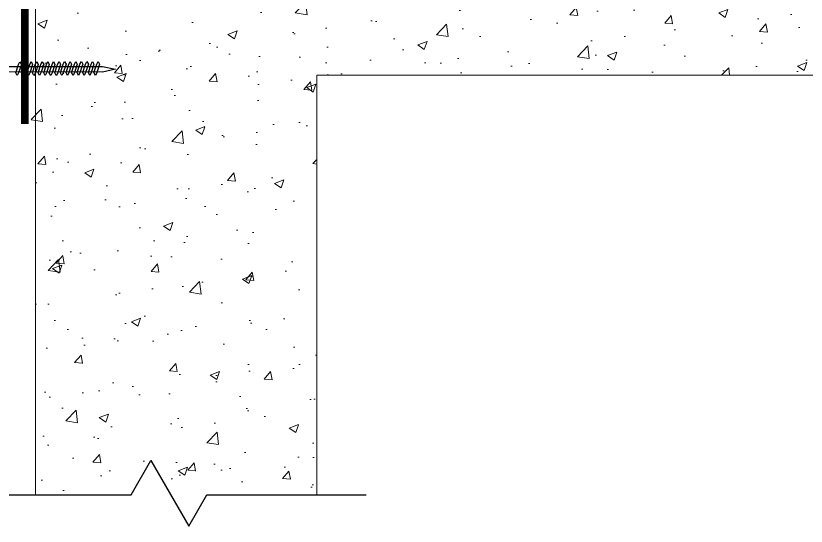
# Model space of a CAD drawing. Header units: inches. Extents: x -449 to 307, y -6 to 55.
# Drawn here: x -7.49 to 38.09, y -5.5 to 23.93 of the extents above; entities that cross this region are included whole.
import ezdxf

# ---------------------------------------------------------------- set-up
doc = ezdxf.new("R2010")
doc.units = ezdxf.units.IN
doc.header["$MEASUREMENT"] = 0
doc.layers.add('Fastener', color=94, linetype='Continuous')
doc.layers.add('Others', color=190, linetype='Continuous', lineweight=0)
doc.layers.add('RAM HDR 327', color=63, linetype='Continuous', lineweight=0)
doc.layers.add('RamProof SYSTEM LIQUID', color=140, linetype='Continuous', lineweight=0, true_color=0x00bfff)

msp = doc.modelspace()

# ---------------------------------------------------------------- hatches: boundary and pattern name
at = {"layer": 'Others', "linetype": 'Continuous'}
h = msp.add_hatch(dxfattribs=at)
h.set_pattern_fill('CONCRETE___STRUCTURAL_0002', color=256, style=0, pattern_type=2)
h.set_pattern_definition([(50, (-1131.268, -269.6465), (-5.465523, 0.478171), [0.5715, -6.2865]), (355, (-1131.268, -269.6465), (-1.057285, 5.731704), [0.4572, -5.0292]), (100.4514, (-1130.8127, -269.6863), (4.408241, 5.25353), [0.4857, -5.342703]), (46.1842, (-1131.268, -268.1225), (-8.132377, 1.261255), [0.85725, -9.42975]), (96.6356, (-1130.5905, -268.2276), (7.12213, 7.42278), [0.72855, -8.014053]), (351.1842, (-1131.268, -268.1225), (7.122124, 7.422784), [0.6858, -7.5438]), (21, (-1130.506, -268.5035), (-4.548432, 3.067956), [0.5715, -6.2865]), (326, (-1130.506, -268.5035), (1.854063, 5.525643), [0.4572, -5.0292]), (71.4514, (-1130.127, -268.759), (6.402496, 2.457682), [0.4857, -5.342703]), (37.5, (-1131.2682, -269.6465), (0.092658, 2.5366512), [0, -4.96824, 0, -5.1054, 0, -5.04825]), (7.5, (-1131.2682, -269.6465), (2.00459, 3.005417), [0, -2.91084, 0, -4.85394, 0, -1.92405]), (327.5, (-1132.9674, -269.6465), (-4.067727, 0.171868), [0, -1.905, 0, -5.9436, 0, -7.8867]), (317.5, (-1133.7294, -269.6465), (4.443879, 0.7628), [0, -2.4765, 0, -3.94716, 0, -5.6007])])
h.paths.add_polyline_path([(9.87, 20.508), (63.121, 20.508), (63.121, 30.493), (13.671, 30.493), (13.467, 30.493), (6.363, 30.493), (6.159, 30.493), (-6.604, 30.493), (-6.604, 29.508), (-6.283, 29.653), (-6.144, 29.379), (-6.078, 29.379), (-6.041, 29.493), (-5.961, 29.654), (-5.822, 29.379), (-5.757, 29.379), (-5.719, 29.494), (-5.639, 29.655), (-5.499, 29.379), (-5.435, 29.379), (-5.397, 29.495), (-5.317, 29.656), (-5.177, 29.378), (-5.114, 29.378), (-5.075, 29.496), (-4.995, 29.658), (-4.854, 29.378), (-4.793, 29.378), (-4.753, 29.498), (-4.674, 29.659), (-4.532, 29.378), (-4.471, 29.378), (-4.432, 29.499), (-4.352, 29.66), (-4.209, 29.378), (-4.15, 29.378), (-4.11, 29.5), (-4.03, 29.661), (-3.887, 29.377), (-3.829, 29.377), (-3.788, 29.501), (-3.708, 29.663), (-3.564, 29.377), (-3.507, 29.377), (-3.466, 29.503), (-3.386, 29.664), (-3.241, 29.377), (-3.186, 29.377), (-3.144, 29.504), (-3.065, 29.665), (-2.919, 29.377), (-2.865, 29.377), (-2.823, 29.505), (-2.743, 29.666), (-2.596, 29.376), (-2.496, 29.376), (-1.737, 29.218), (-2.494, 29.055), (-2.805, 29.055), (-2.901, 28.861), (-2.998, 29.055), (-3.126, 29.055), (-3.222, 28.86), (-3.321, 29.055), (-3.447, 29.055), (-3.544, 28.859), (-3.643, 29.055), (-3.768, 29.056), (-3.866, 28.857), (-3.966, 29.056), (-4.089, 29.056), (-4.188, 28.856), (-4.289, 29.056), (-4.41, 29.056), (-4.51, 28.855), (-4.611, 29.056), (-4.731, 29.056), (-4.831, 28.854), (-4.934, 29.056), (-5.052, 29.056), (-5.153, 28.852), (-5.256, 29.057), (-5.373, 29.057), (-5.475, 28.851), (-5.579, 29.057), (-5.694, 29.057), (-5.797, 28.85), (-5.901, 29.057), (-6.015, 29.057), (-6.119, 28.849), (-6.224, 29.057), (-6.336, 29.057), (-6.604, 29.022), (-6.604, 25.199), (-6.283, 25.343), (-6.144, 25.07), (-6.078, 25.07), (-6.041, 25.183), (-5.961, 25.344), (-5.822, 25.069), (-5.757, 25.069), (-5.719, 25.184), (-5.639, 25.346), (-5.499, 25.069), (-5.435, 25.069), (-5.397, 25.186), (-5.317, 25.347), (-5.177, 25.069), (-5.114, 25.069), (-5.075, 25.187), (-4.995, 25.348), (-4.854, 25.069), (-4.793, 25.069), (-4.753, 25.188), (-4.674, 25.349), (-4.532, 25.068), (-4.471, 25.068), (-4.432, 25.189), (-4.352, 25.351), (-4.209, 25.068), (-4.15, 25.068), (-4.11, 25.191), (-4.03, 25.352), (-3.887, 25.068), (-3.829, 25.068), (-3.788, 25.192), (-3.708, 25.353), (-3.564, 25.068), (-3.507, 25.068), (-3.466, 25.193), (-3.386, 25.354), (-3.241, 25.067), (-3.186, 25.067), (-3.144, 25.194), (-3.065, 25.356), (-2.919, 25.067), (-2.865, 25.067), (-2.823, 25.196), (-2.743, 25.357), (-2.596, 25.067), (-2.496, 25.067), (-1.737, 24.909), (-2.494, 24.745), (-2.805, 24.745), (-2.901, 24.552), (-2.998, 24.746), (-3.126, 24.746), (-3.222, 24.55), (-3.321, 24.746), (-3.447, 24.746), (-3.544, 24.549), (-3.643, 24.746), (-3.768, 24.746), (-3.866, 24.548), (-3.966, 24.746), (-4.089, 24.746), (-4.188, 24.547), (-4.289, 24.746), (-4.41, 24.747), (-4.51, 24.546), (-4.611, 24.747), (-4.731, 24.747), (-4.831, 24.544), (-4.934, 24.747), (-5.052, 24.747), (-5.153, 24.543), (-5.256, 24.747), (-5.373, 24.747), (-5.475, 24.542), (-5.579, 24.747), (-5.694, 24.748), (-5.797, 24.541), (-5.901, 24.748), (-6.015, 24.748), (-6.119, 24.539), (-6.224, 24.748), (-6.336, 24.748), (-6.604, 24.712), (-6.604, -3.694), (-0.839, -3.694), (0.304, -1.713), (2.493, -5.503), (3.537, -3.694), (9.87, -3.694)])

# ---------------------------------------------------------------- linework, layer by layer
for p, q in [((-0.839, -3.694), (0.304, -1.713)), ((0.304, -1.713), (2.493, -5.503)), ((-18.02, -3.694), (-0.839, -3.694)), ((2.493, -5.503), (3.537, -3.694)), ((3.537, -3.694), (12.707, -3.694))]:
    msp.add_line(p, q)
at = {"layer": 'Fastener'}
for points in [[(-8.104, 20.697), (-8.105, 21.019), (-2.496, 21.015), (-1.737, 20.857), (-2.494, 20.693)], [(-7.167, 21.127), (-7.326, 20.644), (-7.406, 20.483), (-7.487, 20.643), (-7.328, 21.126), (-7.248, 21.288)], [(-6.845, 21.128), (-7.004, 20.645), (-7.084, 20.484), (-7.165, 20.644), (-7.006, 21.128), (-6.926, 21.289)], [(-6.523, 21.13), (-6.682, 20.646), (-6.762, 20.485), (-6.843, 20.646), (-6.684, 21.129), (-6.604, 21.29)], [(-6.201, 21.131), (-6.36, 20.647), (-6.44, 20.486), (-6.521, 20.647), (-6.362, 21.13), (-6.283, 21.291)], [(-5.88, 21.132), (-6.039, 20.649), (-6.119, 20.488), (-6.2, 20.648), (-6.041, 21.131), (-5.961, 21.293)], [(-5.558, 21.133), (-5.717, 20.65), (-5.797, 20.489), (-5.878, 20.649), (-5.719, 21.133), (-5.639, 21.294)], [(-5.236, 21.135), (-5.395, 20.651), (-5.475, 20.49), (-5.556, 20.651), (-5.397, 21.134), (-5.317, 21.295)], [(-4.914, 21.136), (-5.073, 20.652), (-5.153, 20.491), (-5.234, 20.652), (-5.075, 21.135), (-4.995, 21.296)], [(-4.592, 21.137), (-4.751, 20.654), (-4.831, 20.492), (-4.912, 20.653), (-4.753, 21.136), (-4.674, 21.298)], [(-4.271, 21.138), (-4.43, 20.655), (-4.51, 20.494), (-4.591, 20.654), (-4.432, 21.138), (-4.352, 21.299)], [(-3.949, 21.139), (-4.108, 20.656), (-4.188, 20.495), (-4.269, 20.656), (-4.11, 21.139), (-4.03, 21.3)], [(-3.627, 21.141), (-3.786, 20.657), (-3.866, 20.496), (-3.947, 20.657), (-3.788, 21.14), (-3.708, 21.301)], [(-3.305, 21.142), (-3.464, 20.659), (-3.544, 20.497), (-3.625, 20.658), (-3.466, 21.141), (-3.386, 21.303)], [(-2.983, 21.143), (-3.142, 20.66), (-3.222, 20.499), (-3.303, 20.659), (-3.144, 21.143), (-3.065, 21.304)], [(-2.662, 21.144), (-2.821, 20.661), (-2.901, 20.5), (-2.982, 20.661), (-2.823, 21.144), (-2.743, 21.305)]]:
    msp.add_lwpolyline(points, close=True, dxfattribs=at)
at = {"layer": 'Others'}
for p, q in [((-6.354, 30.243), (-6.354, -3.694)), ((9.87, -3.694), (9.87, 20.508))]:
    msp.add_line(p, q, dxfattribs=at)
at = {"layer": 'Others', "linetype": 'Continuous'}
for p, q in [((-6.354, 24.712), (-6.354, -3.694)), ((9.87, -3.694), (9.87, 20.508)), ((9.87, 20.508), (63.121, 20.508)), ((-0.839, -3.694), (0.304, -1.713)), ((0.304, -1.713), (2.493, -5.503)), ((-6.354, -3.694), (-0.839, -3.694)), ((2.493, -5.503), (3.537, -3.694)), ((3.537, -3.694), (9.87, -3.694))]:
    msp.add_line(p, q, dxfattribs=at)
at = {"layer": 'RAM HDR 327', "linetype": 'Continuous', "const_width": 0.15}
msp.add_lwpolyline([(16.621, 30.883), (-7.106, 30.883), (-7.106, 17.696)], dxfattribs=at)
at = {"layer": 'RamProof SYSTEM LIQUID', "const_width": 0.3}
msp.add_lwpolyline([(16.621, 30.675), (-6.897, 30.675), (-6.897, 17.696)], dxfattribs=at)

doc.saveas('drawing.dxf')
